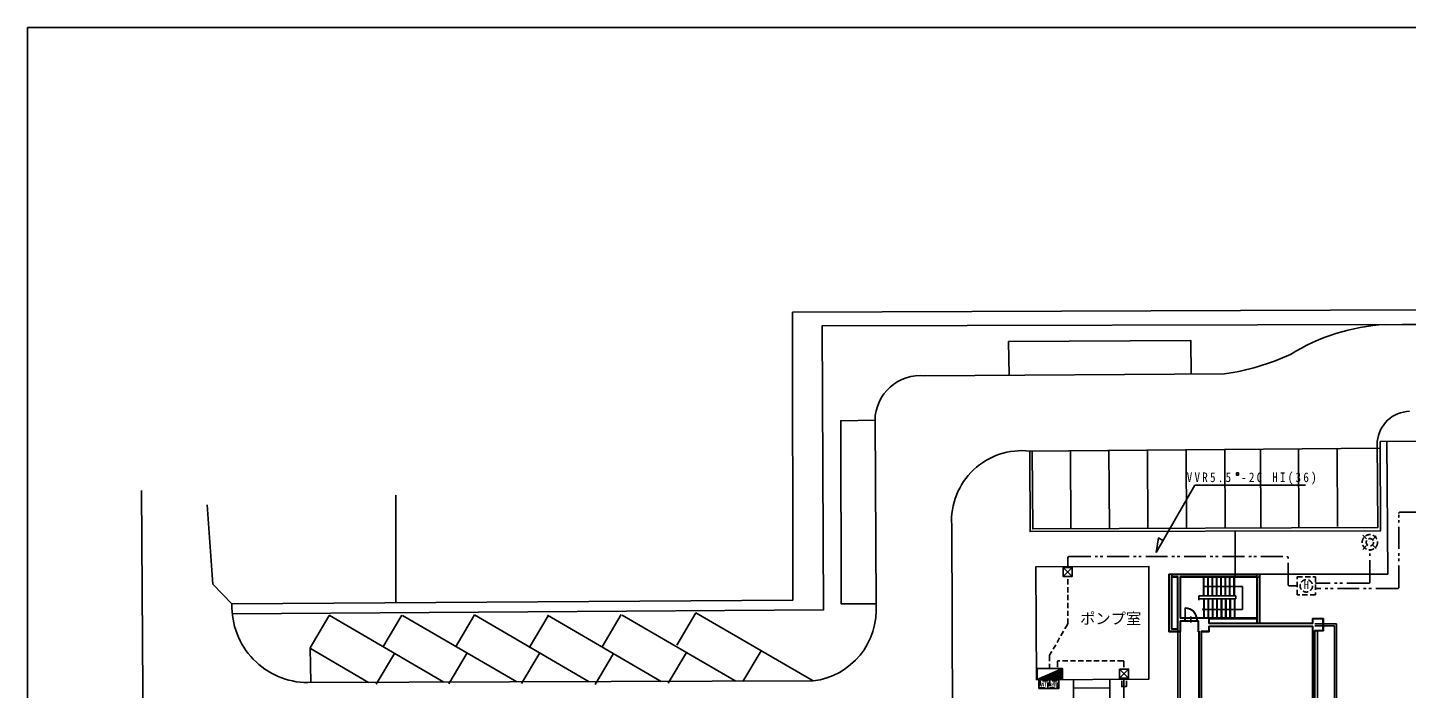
# Model space of a CAD drawing. Units: millimetres, scale not verified. Extents: x -1732052 to 83926, y -1225229 to 59935.
# Drawn here: x -80612 to 14123, y 14529 to 59935 of the extents above; entities that cross this region are included whole.
import ezdxf
from ezdxf.enums import TextEntityAlignment as Align

# ---------------------------------------------------------------- set-up
doc = ezdxf.new("R2010")
doc.units = ezdxf.units.MM
doc.header["$LTSCALE"] = 300
doc.linetypes.add('DASHED1', pattern=[1.8, 1.2, -0.6])
doc.linetypes.add('DOUBLE_CHAIN1', pattern=[8.8, 5, -1, 0.6, -0.6, 0.6, -1])
for name, color, linetype in [('0-0', 4, 'Continuous'), ('0-1_EL_HIKI', 2, 'Continuous'), ('0-2', 7, 'Continuous'), ('0-A', 7, 'Continuous'), ('0-F', 7, 'Continuous'), ('F-F', 2, 'Continuous')]:
    doc.layers.add(name, color=color, linetype=linetype)
doc.styles.add('ＭＳ ゴシック', font='')
doc.styles.get('ＭＳ ゴシック').set_extended_font_data('MS Gothic')

# ---------------------------------------------------------------- blocks, each defined once
blk = doc.blocks.new('BLOCK203')
at = {"layer": '0-0'}
for p, q in [((2145.1, 54.1), (-2144.9, 54.1)), ((2130.1, 69.1), (-2129.9, 69.1)), ((2130.1, 69.1), (-2129.9, 69.1)), ((2145.1, -53.9), (-2144.9, -53.9)), ((2130.1, -68.9), (-2129.9, -68.9)), ((2130.1, -68.9), (-2129.9, -68.9))]:
    blk.add_line(p, q, dxfattribs=at)
blk = doc.blocks.new('BLOCK213')
at = {"layer": '0-0'}
for p, q in [((-224.9, 285.1), (225.1, 285.1)), ((-224.9, 285.1), (225.1, 285.1)), ((-224.9, -284.9), (-224.9, 147.1)), ((-224.9, -284.9), (-224.9, 147.1)), ((-209.9, 270.1), (210.1, 270.1)), ((-209.9, -269.9), (-209.9, 162.1)), ((210.1, 270.1), (210.1, 54.1)), ((225.1, 285.1), (225.1, 69.1)), ((225.1, 285.1), (225.1, 69.1)), ((-194.9, -284.9), (-224.9, -284.9)), ((-194.9, -284.9), (-224.9, -284.9)), ((-179.9, -269.9), (-209.9, -269.9)), ((210.1, -269.9), (-107.9, -269.9)), ((225.1, -284.9), (-92.9, -284.9)), ((210.1, -53.9), (210.1, -269.9)), ((225.1, -68.9), (225.1, -284.9))]:
    blk.add_line(p, q, dxfattribs=at)
blk.add_lwpolyline([(225.1, -68.9), (225.1, -284.9), (-92.9, -284.9)], dxfattribs=at)
blk = doc.blocks.new('BLOCK216')
at = {"layer": '0-0'}
for p, q in [((-197.3, 54.1), (-389.9, 54.1)), ((-197.3, 69.1), (-374.9, 69.1)), ((-197.3, 69.1), (-374.9, 69.1)), ((390.1, 69.1), (312.7, 69.1)), ((390.1, 69.1), (312.7, 69.1)), ((390.1, 54.1), (312.7, 54.1)), ((-197.3, -53.9), (-389.9, -53.9)), ((-197.3, -68.9), (-374.9, -68.9)), ((-197.3, -68.9), (-374.9, -68.9)), ((369.1, -53.9), (312.7, -53.9)), ((354.1, -68.9), (312.7, -68.9)), ((354.1, -68.9), (312.7, -68.9))]:
    blk.add_line(p, q, dxfattribs=at)
blk = doc.blocks.new('BLOCK255')
at = {"layer": '0-0'}
for p, q in [((-224.9, 69.1), (-224.9, 255.1)), ((-209.9, 255.1), (225.1, 255.1)), ((-209.9, 54.1), (-209.9, 240.1)), ((-209.9, 240.1), (210.1, 240.1)), ((210.1, 240.1), (210.1, -239.9)), ((225.1, 255.1), (225.1, -254.9)), ((225.1, 255.1), (225.1, -254.9)), ((-224.9, -254.9), (-224.9, -68.9)), ((-224.9, -254.9), (-224.9, -68.9)), ((-209.9, -239.9), (-209.9, -53.9)), ((210.1, -239.9), (-137.9, -239.9)), ((225.1, -254.9), (-122.9, -254.9)), ((225.1, -254.9), (-122.9, -254.9))]:
    blk.add_line(p, q, dxfattribs=at)
blk.add_lwpolyline([(-224.9, 69.1), (-224.9, 255.1), (225.1, 255.1)], dxfattribs=at)
blk = doc.blocks.new('BLOCK258')
at = {"layer": '0-0'}
for p, q in [((-59.9, -1016.9), (-59.9, 957.1)), ((-59.9, -1016.9), (-59.9, 897.1)), ((-44.9, -1016.9), (-44.9, 912.1)), ((45.1, -1016.9), (45.1, 1002.1)), ((60.1, -1016.9), (60.1, 1017.1)), ((60.1, -1016.9), (60.1, 957.1))]:
    blk.add_line(p, q, dxfattribs=at)
blk = doc.blocks.new('BLOCK259')
at = {"layer": '0-0'}
for p, q in [((-59.9, -1013.9), (-59.9, 1119.1)), ((-59.9, -1013.9), (-59.9, 918.7)), ((-44.9, -1028.9), (-44.9, 1134.1)), ((45.1, -578.9), (45.1, 1134.1)), ((60.1, -563.9), (60.1, 1119.1)), ((60.1, -563.9), (60.1, 918.7)), ((45.1, -1118.9), (45.1, -686.9)), ((60.1, -1133.9), (60.1, -701.9)), ((60.1, -1133.9), (60.1, -701.9))]:
    blk.add_line(p, q, dxfattribs=at)
blk = doc.blocks.new('BLOCK260')
at = {"layer": '0-0'}
for p, q in [((1875.1, 60.1), (-1874.9, 60.1)), ((1860.1, 45.1), (-1859.9, 45.1)), ((1815.1, 60.1), (-1454.9, 60.1)), ((-1499.9, -44.9), (-1769.9, -44.9)), ((-1514.9, -59.9), (-1754.9, -59.9)), ((1770.1, -44.9), (-1409.9, -44.9)), ((1755.1, -59.9), (-1394.9, -59.9)), ((1815.1, -59.9), (-1394.9, -59.9))]:
    blk.add_line(p, q, dxfattribs=at)
blk = doc.blocks.new('BLOCK261')
at = {"layer": '0-0'}
for p, q in [((-59.9, -1186.4), (-59.9, 1186.6)), ((-44.9, -1171.4), (-44.9, 1171.6)), ((-59.9, -1186.4), (-59.9, 1126.6)), ((45.1, -1081.4), (45.1, 1081.6)), ((60.1, -1066.4), (60.1, 1126.6)), ((60.1, -1066.4), (60.1, 1066.6))]:
    blk.add_line(p, q, dxfattribs=at)
blk = doc.blocks.new('BLOCK262')
at = {"layer": '0-0'}
for p, q in [((135.1, 45.1), (-134.9, 45.1)), ((120.1, 60.1), (-119.9, 60.1)), ((120.1, 60.1), (-119.9, 60.1)), ((240.1, -59.9), (-239.9, -59.9)), ((240.1, -59.9), (-239.9, -59.9)), ((225.1, -44.9), (-224.9, -44.9))]:
    blk.add_line(p, q, dxfattribs=at)
blk = doc.blocks.new('BLOCK284')
at = {"layer": '0-0'}
for p, q in [((-50.9, 284.9), (-50.9, 3044.9)), ((-50.9, 284.9), (-50.9, 3044.9)), ((-35.9, 269.9), (-35.9, 3059.9)), ((36.1, 269.9), (36.1, 3059.9)), ((51.1, 284.9), (51.1, 3044.9)), ((51.1, 284.9), (51.1, 3044.9)), ((-50.9, -2015.3), (-50.9, -285.1)), ((-50.9, -2015.3), (-50.9, -285.1)), ((-35.9, -2015.3), (-35.9, -270.1)), ((36.1, -2015.3), (36.1, -270.1)), ((51.1, -2015.3), (51.1, -285.1)), ((51.1, -1628.3), (51.1, -285.1)), ((51.1, -2015.3), (51.1, -1700.3)), ((-50.9, -3045.1), (-50.9, -2945.3)), ((-50.9, -3045.1), (-50.9, -2945.3)), ((-35.9, -3060.1), (-35.9, -2945.3)), ((36.1, -3060.1), (36.1, -2945.3)), ((51.1, -3045.1), (51.1, -2945.3)), ((51.1, -3045.1), (51.1, -2945.3))]:
    blk.add_line(p, q, dxfattribs=at)
blk = doc.blocks.new('BLOCK285')
at = {"layer": '0-0'}
for p, q in [((-50.9, 3337.5), (-50.9, -7.7)), ((-50.9, 3337.5), (-50.9, -7.7)), ((-35.9, 3337.5), (-35.9, -7.7)), ((36.1, 3337.5), (36.1, 487.5)), ((51.1, 3322.5), (51.1, 502.5)), ((51.1, 3322.5), (51.1, 502.5)), ((36.1, 7.5), (36.1, -7.7)), ((51.1, -7.5), (51.1, -7.7)), ((51.1, -7.5), (51.1, -7.7)), ((-50.9, -1057.7), (-50.9, -1657.5)), ((-50.9, -1057.7), (-50.9, -1381.5)), ((-35.9, -1057.7), (-35.9, -1657.5)), ((36.1, -1057.7), (36.1, -1657.5)), ((51.1, -1057.7), (51.1, -1657.5)), ((51.1, -1057.7), (51.1, -1657.5)), ((-50.9, -1453.5), (-50.9, -1657.5)), ((-50.9, -2707.5), (-50.9, -3028.5)), ((-50.9, -2707.5), (-50.9, -3013.5)), ((-35.9, -2707.5), (-35.9, -3322.5)), ((36.1, -2707.5), (36.1, -2842.5)), ((51.1, -2707.5), (51.1, -2827.5)), ((51.1, -2707.5), (51.1, -2827.5)), ((-50.9, -3136.5), (-50.9, -3322.5)), ((-50.9, -3151.5), (-50.9, -3337.5))]:
    blk.add_line(p, q, dxfattribs=at)
blk = doc.blocks.new('BLOCK341')
at = {"layer": '0-0'}
for p, q in [((-239.9, -175.4), (-239.9, 304.6)), ((-239.9, -175.4), (-239.9, 304.6)), ((-239.9, -190.4), (-239.9, 289.6)), ((-254.9, -244.4), (-254.9, -106.4)), ((-254.9, -106.4), (-239.9, -106.4)), ((-254.9, -106.4), (255.1, -106.4)), ((-254.9, -244.4), (-254.9, -106.4)), ((-254.9, -106.4), (-239.9, -106.4)), ((-254.9, -121.4), (255.1, -121.4)), ((-254.9, -229.4), (-254.9, -121.4)), ((-239.9, -121.4), (-254.9, -121.4)), ((-254.9, -229.4), (255.1, -229.4)), ((-239.9, -229.4), (-254.9, -229.4)), ((-239.9, -244.4), (-254.9, -244.4)), ((255.1, -244.4), (-254.9, -244.4)), ((-239.9, -244.4), (-254.9, -244.4)), ((-239.9, -106.4), (240.1, -106.4)), ((-239.9, -244.4), (-239.9, -106.4)), ((-239.9, -106.4), (240.1, -106.4)), ((-239.9, -244.4), (-239.9, -106.4)), ((-239.9, -229.4), (-239.9, -121.4)), ((-239.9, -121.4), (240.1, -121.4)), ((-239.9, -229.4), (240.1, -229.4)), ((-239.9, -244.4), (240.1, -244.4)), ((-239.9, -244.4), (240.1, -244.4)), ((0.1, -304.4), (0.1, -46.4)), ((0.1, -304.4), (0.1, -46.4)), ((0.1, -289.4), (0.1, -61.4)), ((240.1, -106.4), (240.1, -244.4)), ((240.1, -106.4), (255.1, -106.4)), ((240.1, -106.4), (240.1, -244.4)), ((240.1, -106.4), (255.1, -106.4)), ((240.1, -121.4), (240.1, -229.4)), ((240.1, -121.4), (255.1, -121.4)), ((240.1, -229.4), (255.1, -229.4)), ((240.1, -244.4), (255.1, -244.4)), ((240.1, -244.4), (255.1, -244.4)), ((255.1, -106.4), (255.1, -244.4)), ((255.1, -106.4), (255.1, -244.4)), ((255.1, -121.4), (255.1, -229.4))]:
    blk.add_line(p, q, dxfattribs=at)
for centre in [(-239.9, -175.4), (-239.9, -175.4), (-239.9, -190.4)]:
    blk.add_arc(centre, 480, 0, 90, dxfattribs=at)

msp = doc.modelspace()

# ---------------------------------------------------------------- linework, layer by layer
at = {"layer": '0-0'}
for p, q in [((13864.1, 39535.4), (54841.2, 39616)), ((-18970.5, 36013.4), (1618.9, 36139.5)), ((33375.8, 31597.5), (12310.6, 31503.6)), ((-8964.7, 30861), (-8937.6, 25504.9)), ((-6316.1, 30881.5), (-6289, 25525.4)), ((-3671.7, 30902), (-3644.6, 25545.8)), ((-1012.2, 30922.6), (-985.1, 25566.4)), ((1647.3, 30943.2), (1674.4, 25587)), ((4102.8, 30962.2), (4129.9, 25606)), ((6702.9, 30982.3), (6730, 25626.1)), ((9370.3, 31003), (9397.4, 25646.8)), ((-55319, 20407.9), (-55319.6, 27815.7)), ((-17064.8, 12608.2), (-17120.4, 25755.9)), ((2358.2, 25340.7), (2351.3, 22158.1)), ((170.6, 20883.6), (170.6, 22183.6)), ((200.6, 20883.6), (200.6, 22183.6)), ((470.6, 20883.6), (470.6, 22183.6)), ((500.6, 20883.6), (500.6, 22183.6)), ((770.6, 20883.6), (770.6, 22183.6)), ((800.6, 20883.6), (800.6, 22183.6)), ((1070.6, 20883.6), (1070.6, 22183.6)), ((1100.6, 20883.6), (1100.6, 22183.6)), ((1370.6, 20883.6), (1370.6, 22183.6)), ((1400.6, 20883.6), (1400.6, 22183.6)), ((1670.6, 20883.6), (1670.6, 22183.6)), ((1700.6, 20883.6), (1700.6, 22183.6)), ((1970.6, 20883.6), (1970.6, 22183.6)), ((2000.6, 20883.6), (2000.6, 22183.6)), ((2270.6, 20883.6), (2270.6, 22183.6)), ((2300.6, 20883.6), (2300.6, 22183.6)), ((2400.6, 20883.6), (-149.4, 20883.6)), ((-149.4, 20883.6), (-149.4, 20683.6)), ((170.6, 21533.6), (255.1, 21582.4)), ((170.6, 21533.6), (255.1, 21484.8)), ((170.6, 21533.6), (2862.8, 21533.6)), ((2400.6, 20883.6), (2400.6, 20683.6)), ((2862.8, 19963.2), (2862.8, 21533.6)), ((-149.4, 20803.6), (-149.4, 20603.6)), ((2400.6, 20683.6), (-149.4, 20683.6)), ((200.6, 19378.6), (200.6, 20683.6)), ((200.6, 19963.2), (2862.8, 19963.2)), ((230.6, 19378.6), (230.6, 20683.6)), ((500.6, 19378.6), (500.6, 20683.6)), ((530.6, 19378.6), (530.6, 20683.6)), ((800.6, 19378.6), (800.6, 20683.6)), ((830.6, 19378.6), (830.6, 20683.6)), ((1100.6, 19378.6), (1100.6, 20683.6)), ((1130.6, 19378.6), (1130.6, 20683.6)), ((1400.6, 19378.6), (1400.6, 20683.6)), ((1430.6, 19378.6), (1430.6, 20683.6)), ((1700.6, 19378.6), (1700.6, 20683.6)), ((1730.6, 19378.6), (1730.6, 20683.6)), ((2000.6, 19378.6), (2000.6, 20683.6)), ((2030.6, 19378.6), (2030.6, 20683.6)), ((2300.6, 19378.6), (2300.6, 20683.6)), ((2330.6, 19378.6), (2330.6, 20683.6)), ((-59883.4, 19541.2), (-61192.4, 17328)), ((-52007.4, 14959.1), (-59902.3, 19552.1)), ((-54888.8, 19568), (-56197.7, 17354.9)), ((-46994.7, 14975.5), (-54857.6, 19549.9)), ((-49905.4, 19575.4), (-51214.4, 17362.3)), ((-42026.6, 14991.7), (-49913.1, 19579.9)), ((-44838.9, 19525.8), (-46147.9, 17312.7)), ((-37073, 15007.8), (-44896.5, 19559.4)), ((-39818.3, 19597.4), (-41127.2, 17384.2)), ((-31958.1, 15024.5), (-39763.3, 19565.4)), ((-1579.3, 19148.6), (-1579.3, 9378.6)), ((-1419.3, 9228.6), (-1419.3, 19148.6)), ((565.7, 19378.6), (3850.7, 19378.6)), ((565.7, 19318.6), (3850.7, 19318.6)), ((9315.7, 18968.6), (7835.7, 18968.6)), ((9315.7, 10288.6), (9315.7, 18968.6)), ((9185.7, 18838.6), (7835.7, 18838.6)), ((8020.7, 13753.6), (8020.7, 18503.6)), ((9185.7, 10418.6), (9185.7, 18838.6)), ((-61192.4, 17328), (-61155.6, 14929.3)), ((-57181.6, 14942.2), (-61173.2, 17264.5)), ((-30215.8, 17117), (-31465.7, 15003.8)), ((-55406.1, 16936.4), (-56655.9, 14823.1)), ((-50411.4, 16963.2), (-51661.3, 14850)), ((-45428.1, 16970.6), (-46677.9, 14857.4)), ((-40361.6, 16921), (-41611.4, 14807.8)), ((-35340.9, 16992.6), (-36590.8, 14879.3)), ((-61362.1, 14928.6), (-26648.8, 15041.8)), ((-8741.3, 15140.8), (-8706.5, 9271.4)), ((-8737.8, 14541.4), (-6253.8, 14580.9)), ((-6257.2, 15152.4), (-6222.1, 9259.3))]:
    msp.add_line(p, q, dxfattribs=at)
for points in [[(-28046.9, 40383.8), (15047.5, 40531.7), (15062.3, 47905.8)], [(-28046.9, 40383.8), (-28029, 20594.5), (-66571.2, 20331), (-67881.1, 21687), (-68279.7, 27144.4)], [(13864.1, 39535.4), (-26015, 39451.6), (-25920.7, 19928.5), (-66548.2, 19653.9)], [(-660.4, 36125.5), (-697.8, 38440.6), (-13206.3, 38356.6), (-13169.5, 36049)], [(12310.6, 31503.6), (12348.1, 25363), (-11738.3, 25309.3), (-11760.5, 30839.4), (12313.5, 31025.7)], [(12120.9, 31485.4), (12164.3, 25596.6), (-11545.6, 25493.5), (-11580.2, 30840.8)], [(4061.1, 22390.2), (12844.3, 22385.1), (12786.6, 31505.7)], [(-72782.2, 28138.2), (-72325.4, -40418.4), (-66506.3, -40413.8), (-66559.3, -39881.6), (-54568, -39733.5), (-46239.7, -39688.6), (-37234.7, -39627.4)], [(-26648.8, 15041.8), (-34693.2, 19721.8), (-36002.2, 17508.7)]]:
    msp.add_lwpolyline(points, dxfattribs=at)
for points in [[(-22388.9, 32956.4), (-22319.6, 20341.9), (-24718.4, 20347.8), (-24742.6, 32918.6)], [(-11291.5, 15128.8), (-3575.7, 15165), (-3568.6, 22910.7), (-11342.8, 22873.5)]]:
    msp.add_lwpolyline(points, close=True, dxfattribs=at)
msp.add_circle((200.6, 19963.2), 61.4, dxfattribs=at)
for centre, radius, start, end in [((13441.7, 25692.5), 13861.9, 93.19536, 121.72105), ((-733.9, 52395.6), 16425.5, 278.23537, 294.79025), ((-19283, 32923.1), 3106.1, 84.2253, 179.38629), ((14389.9, 31291.7), 2277.2, 91.31901, 175.12086), ((-12296.8, 26037.4), 4831.8, 83.6271, 183.33961), ((-61332.5, 20169.6), 5241.1, 178.23616, 269.67667), ((-27239.7, 19942.6), 4936.2, 276.87416, 4.64052)]:
    msp.add_arc(centre, radius, start, end, dxfattribs=at)
at = {"layer": '0-1_EL_HIKI', "linetype": 'DOUBLE_CHAIN1'}
for p, q in [((13603.2, 21480.5), (13603.2, 26557.1)), ((13683.2, 26637.1), (27534.8, 26637.1)), ((11611.2, 21830.5), (11611.2, 24047.1)), ((-9151.1, 23502.1), (-9151.1, 22844.4)), ((-9071.1, 23582.1), (5919.2, 23582.1)), ((5999.2, 21655.5), (5999.2, 23502.1)), ((6079.2, 21575.5), (6621, 21575.5)), ((11531.2, 21750.5), (7871, 21750.5)), ((13523.2, 21400.5), (7871, 21400.5)), ((-5284.3, 10510.8), (-5284.3, 14597.5))]:
    msp.add_line(p, q, dxfattribs=at)
at = {"layer": '0-1_EL_HIKI', "linetype": 'DASHED1'}
for p, q in [((11123.5, 25059.9), (11434.5, 24748.9)), ((11788, 24748.9), (12099, 25059.9)), ((11123.5, 24084.4), (11434.5, 24395.3)), ((11788, 24395.3), (12099, 24084.4)), ((-9151.1, 18971.4), (-9151.1, 22219.4)), ((-9161.8, 18931.4), (-10389.7, 16804.7)), ((-10400.4, 16764.7), (-10400.4, 15895.2)), ((-9855.9, 16355.1), (-9855.9, 15895.2)), ((-5364.3, 16435.1), (-9775.9, 16435.1)), ((-5284.3, 16355.1), (-5284.3, 15856.1)), ((-11060.3, 15046.4), (-11060.3, 14575.3)), ((-10518.2, 15046.4), (-11060.3, 15046.4)), ((-11060.3, 14575.3), (-10518.2, 14575.3)), ((-10518.2, 14575.3), (-10518.2, 15046.4)), ((-10405.7, 15046.4), (-10405.7, 14575.3)), ((-9863.6, 15046.4), (-10405.7, 15046.4)), ((-10405.7, 14575.3), (-9863.6, 14575.3)), ((-9863.6, 14575.3), (-9863.6, 15046.4))]:
    msp.add_line(p, q, dxfattribs=at)
at = {"layer": '0-1_EL_HIKI'}
for p, q in [((-9463.6, 22844.4), (-8838.6, 22219.4)), ((-9463.6, 22219.4), (-8838.6, 22844.4)), ((-5596.8, 15856.1), (-4971.8, 15231.1)), ((-5596.8, 15231.1), (-4971.8, 15856.1)), ((-5284.3, 14597.5), (-5284.3, 15231.1))]:
    msp.add_line(p, q, dxfattribs=at)
at = {"layer": '0-1_EL_HIKI', "color": 7}
msp.add_line((-11256.2, 15145.2), (-9506.2, 15895.2), dxfattribs=at)
at = {"layer": '0-1_EL_HIKI', "color": 4}
for p, q in [((-11197.8, 15170.2), (-9506.2, 15170.2)), ((-11139.5, 15195.2), (-9506.2, 15195.2)), ((-11081.2, 15220.2), (-9506.2, 15220.2)), ((-11022.8, 15245.2), (-9506.2, 15245.2)), ((-10964.5, 15270.2), (-9506.2, 15270.2)), ((-10906.2, 15295.2), (-9506.2, 15295.2)), ((-10847.8, 15320.2), (-9506.2, 15320.2)), ((-10789.5, 15345.2), (-9506.2, 15345.2)), ((-10731.2, 15370.2), (-9506.2, 15370.2)), ((-10672.8, 15395.2), (-9506.2, 15395.2)), ((-10614.5, 15420.2), (-9506.2, 15420.2)), ((-10556.2, 15445.2), (-9506.2, 15445.2)), ((-10497.8, 15470.2), (-9506.2, 15470.2)), ((-10439.5, 15495.2), (-9506.2, 15495.2)), ((-10381.2, 15520.2), (-9506.2, 15520.2)), ((-10322.8, 15545.2), (-9506.2, 15545.2)), ((-10264.5, 15570.2), (-9506.2, 15570.2)), ((-10206.2, 15595.2), (-9506.2, 15595.2)), ((-10147.8, 15620.2), (-9506.2, 15620.2)), ((-10089.5, 15645.2), (-9506.2, 15645.2)), ((-10031.2, 15670.2), (-9506.2, 15670.2)), ((-9972.8, 15695.2), (-9506.2, 15695.2)), ((-9914.5, 15720.2), (-9506.2, 15720.2)), ((-9856.2, 15745.2), (-9506.2, 15745.2)), ((-9797.8, 15770.2), (-9506.2, 15770.2)), ((-9739.5, 15795.2), (-9506.2, 15795.2)), ((-9681.2, 15820.2), (-9506.2, 15820.2)), ((-9622.8, 15845.2), (-9506.2, 15845.2)), ((-9564.5, 15870.2), (-9506.2, 15870.2))]:
    msp.add_line(p, q, dxfattribs=at)
at = {"layer": '0-1_EL_HIKI'}
for points in [[(-9463.6, 22844.4), (-8838.6, 22844.4), (-8838.6, 22219.4), (-9463.6, 22219.4)], [(-11256.2, 15145.2), (-11256.2, 15895.2), (-9506.2, 15895.2), (-9506.2, 15145.2)], [(-5596.8, 15856.1), (-4971.8, 15856.1), (-4971.8, 15231.1), (-5596.8, 15231.1)], [(-11135.3, 14517), (-11135.3, 15116.3), (-9766.4, 15116.3), (-9766.4, 14517)]]:
    msp.add_lwpolyline(points, close=True, dxfattribs=at)
at = {"layer": '0-1_EL_HIKI', "linetype": 'DASHED1'}
msp.add_lwpolyline([(6621, 22200.5), (7871, 22200.5), (7871, 20950.5), (6621, 20950.5)], close=True, dxfattribs=at)
at = {"layer": '0-1_EL_HIKI'}
msp.add_lwpolyline([(-5438.9, 15056.2), (-5438.9, 14656.2), (-5118.9, 14656.2), (-5118.9, 15056.2)], dxfattribs=at)
at = {"layer": '0-1_EL_HIKI', "linetype": 'DASHED1'}
for centre, radius in [((11611.2, 24572.1), 525), ((11611.2, 24572.1), 250), ((7246, 21575.5), 425)]:
    msp.add_circle(centre, radius, dxfattribs=at)
at = {"layer": '0-1_EL_HIKI', "linetype": 'DOUBLE_CHAIN1'}
for centre, start, end in [((13683.2, 26557.1), 90, 180), ((-9071.1, 23502.1), 90, 180), ((5919.2, 23502.1), 0, 90), ((11531.2, 21830.5), 270, 0), ((6079.2, 21655.5), 180, 270), ((13523.2, 21480.5), 270, 0)]:
    msp.add_arc(centre, 80, start, end, dxfattribs=at)
at = {"layer": '0-1_EL_HIKI', "linetype": 'DASHED1'}
for centre, start, end in [((-9231.1, 18971.4), 330, 0), ((-10320.4, 16764.7), 150, 180), ((-9775.9, 16355.1), 90, 180), ((-5364.3, 16355.1), 0, 90)]:
    msp.add_arc(centre, 80, start, end, dxfattribs=at)
at = {"layer": '0-2'}
msp.add_line((-3079.5, 23871.9), (-409.6, 28496.3), dxfattribs=at)
msp.add_lwpolyline([(-3079.5, 23871.9), (-2903.4, 24870.7), (-2603, 24697.3)], dxfattribs=at)
at = {"layer": '0-F'}
msp.add_line((-409.6, 28496.3), (7181.5, 28496.3), dxfattribs=at)
msp.add_lwpolyline([(2440.6, 29337), (2590.6, 29337), (2590.6, 29187), (2440.6, 29187)], close=True, dxfattribs=at)
at = {"layer": 'F-F'}
for p in [(83925.6, 59934.8), (-80612.4, -54133.4)]:
    msp.add_line(p, (-80612.4, 59934.8), dxfattribs=at)

# ---------------------------------------------------------------- block references
at = {"layer": '0-0', "xscale": 1.666667, "yscale": 1.666667}
for name, p in [('BLOCK260', (925.5, 22283.3)), ('BLOCK261', (-2099.5, 20405.8)), ('BLOCK259', (-1499.5, 20318.3)), ('BLOCK258', (3950.5, 20688.3)), ('BLOCK341', (-678.5, 19555.8)), ('BLOCK216', (-774.5, 19263.3)), ('BLOCK213', (190.5, 18903.3)), ('BLOCK203', (4115.5, 18903.3)), ('BLOCK255', (8040.5, 18903.3)), ('BLOCK262', (-1799.5, 18528.3)), ('BLOCK284', (-49.5, 13352.3)), ('BLOCK285', (7750.5, 12941.1))]:
    msp.add_blockref(name, p, dxfattribs=at)

# ---------------------------------------------------------------- texts
at = {"layer": '0-0', "style": 'ＭＳ ゴシック'}
msp.add_text('集会所', height=1.47, dxfattribs=at).set_placement((3012.1, 16471), align=Align.BOTTOM_LEFT)
at = {"layer": '0-1_EL_HIKI', "color": 7, "style": 'ＭＳ ゴシック'}
msp.add_text('H', height=549.9, dxfattribs=at).set_placement((7058.5, 21200.5), align=Align.BOTTOM_LEFT)
at = {"layer": '0-1_EL_HIKI', "color": 4, "style": 'ＭＳ ゴシック'}
for p in [(-11029.4, 14549), (-10373.7, 14543.2)]:
    msp.add_text('Wh', height=371.7, dxfattribs=at).set_placement(p, align=Align.BOTTOM_LEFT)
at = {"layer": '0-A', "style": 'ＭＳ ゴシック'}
msp.add_text('ポンプ室', height=769.8, dxfattribs=at).set_placement((-8298.1, 18717.7), align=Align.BOTTOM_LEFT)
at = {"layer": '0-F', "insert": (-973.9, 28531), "char_height": 659.8, "attachment_point": 7, "style": 'ＭＳ ゴシック'}
msp.add_mtext('\\T1.4;\\W0.85;VVR5.5\\~-2C\\~HI(36)', dxfattribs=at)

doc.saveas('drawing.dxf')
